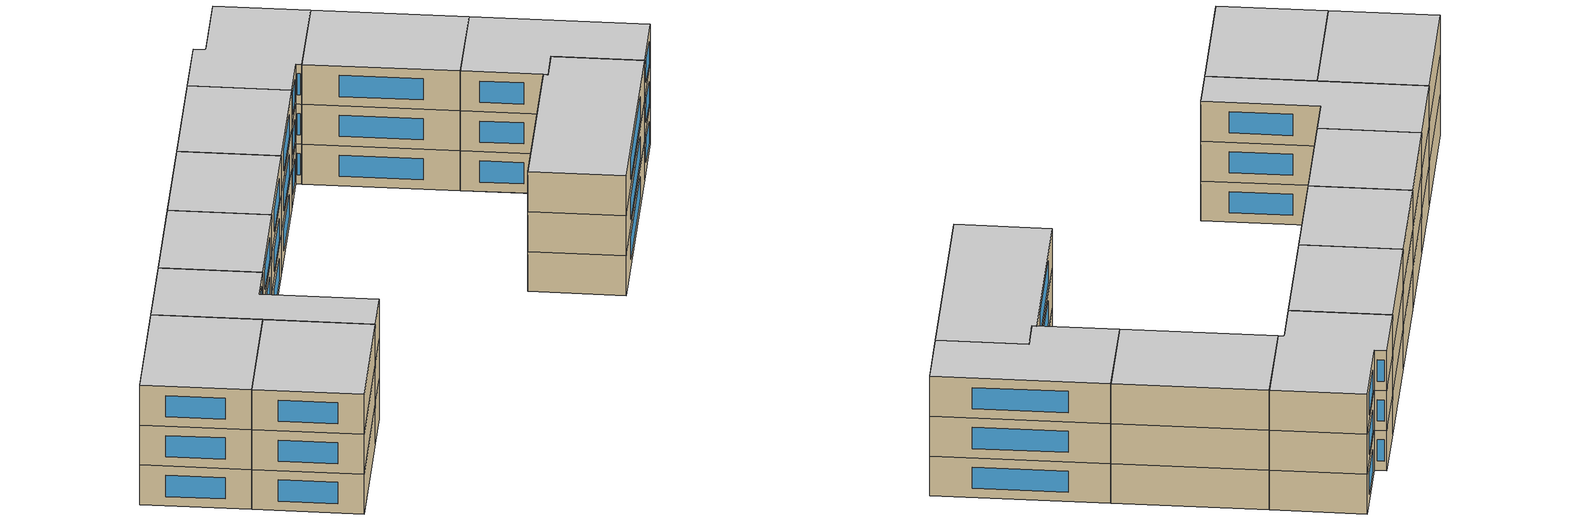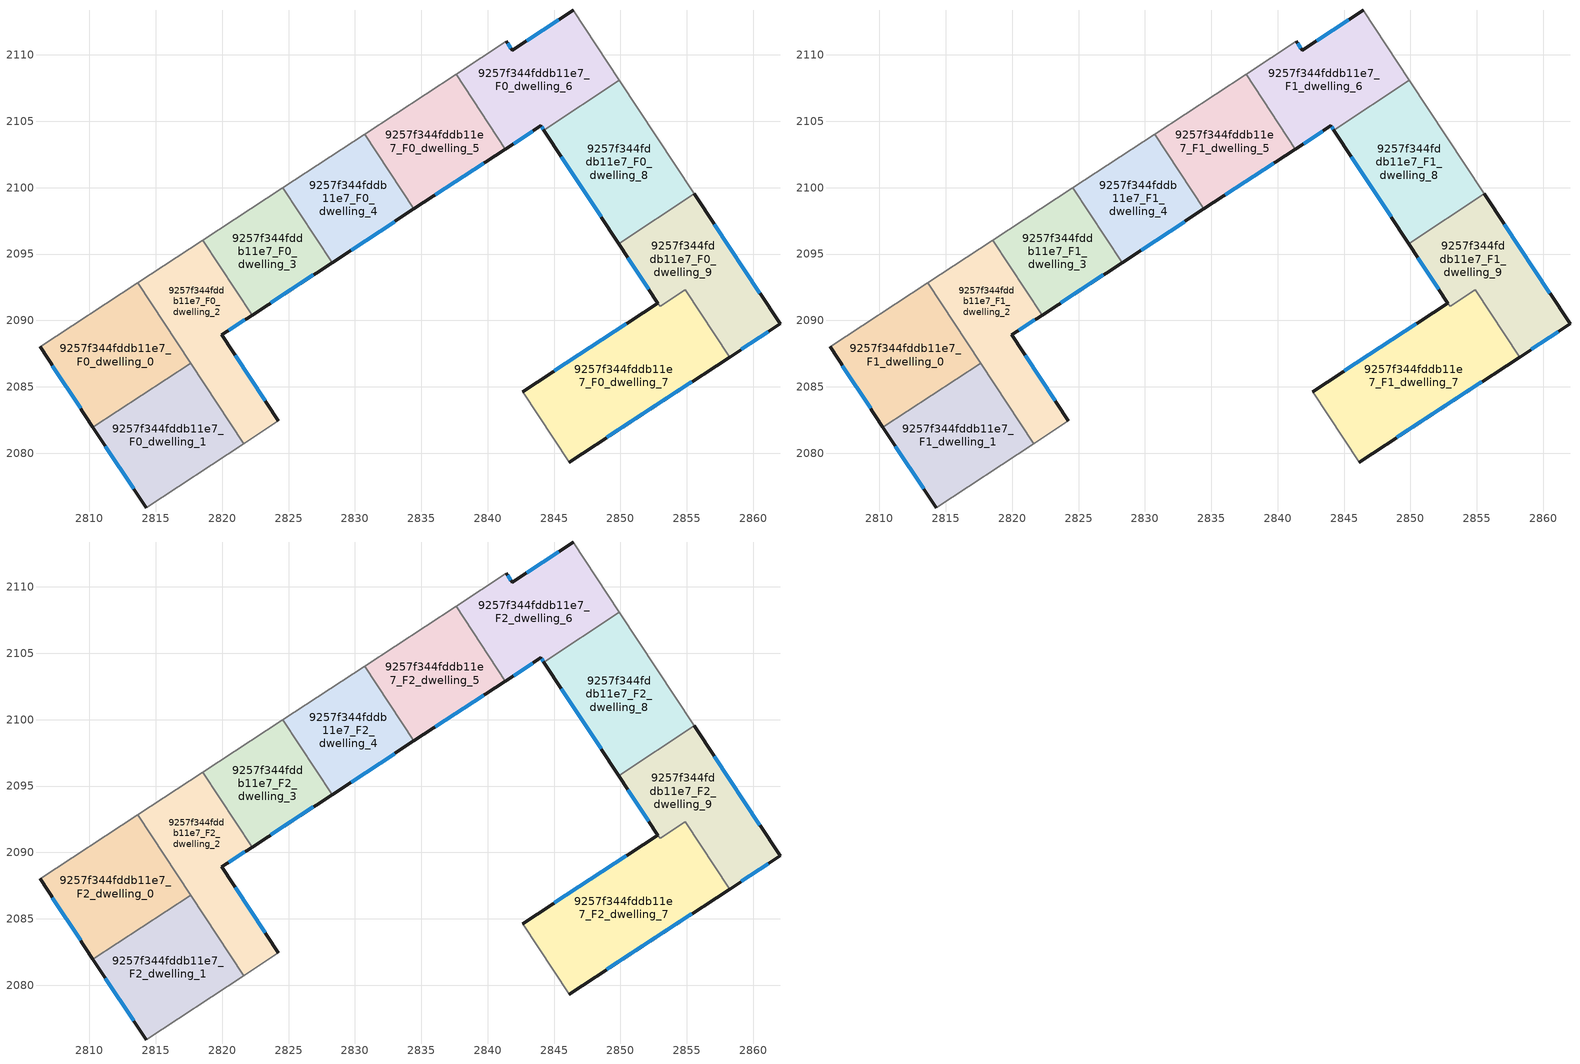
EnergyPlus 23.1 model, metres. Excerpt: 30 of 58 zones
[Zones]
9257f344fddb11e7_F0_dwelling_0
 floor ground (EU_floor_Construction): 2813.66,2092.83 2817.63,2086.78 2810.27,2081.95 2806.28,2088 z0
 wall outside (EU_wall_Construction): 2806.28,2088 2810.27,2081.95 z0:3
 wall adiabatic (EU_wall_Construction): 2813.66,2092.83 2806.28,2088 z0:3
 wall to 9257f344fddb11e7_F0_dwelling_1 (EU_wall_Construction): 2810.27,2081.95 2817.63,2086.78 z0:3
 wall to 9257f344fddb11e7_F0_dwelling_2 (EU_wall_Construction): 2817.63,2086.78 2813.66,2092.83 z0:3
 window (EU_Window_Construction): 2807.21,2086.58 2809.33,2083.37 z0.7:2.3
9257f344fddb11e7_F0_dwelling_1
 floor ground (EU_floor_Construction): 2817.63,2086.78 2821.61,2080.7 2814.27,2075.89 2810.27,2081.95 z0
 wall outside (EU_wall_Construction): 2810.27,2081.95 2814.27,2075.89 z0:3
 wall adiabatic (EU_wall_Construction): 2814.27,2075.89 2821.61,2080.7 z0:3
 wall to 9257f344fddb11e7_F0_dwelling_2 (EU_wall_Construction): 2821.61,2080.7 2817.63,2086.78 z0:3
 window (EU_Window_Construction): 2811.21,2080.53 2813.33,2077.31 z0.7:2.3
9257f344fddb11e7_F0_dwelling_2
 floor ground (EU_floor_Construction): 2818.55,2096.05 2822.25,2090.4 2819.97,2088.9 2824.24,2082.43 2821.61,2080.7 2813.66,2092.83 z0
 wall outside (EU_wall_Construction): 2824.24,2082.43 2819.97,2088.9 2822.25,2090.4 z0:3
 wall adiabatic (EU_wall_Construction): 2818.55,2096.05 2813.66,2092.83 / 2821.61,2080.7 2824.24,2082.43 z0:3
 wall to 9257f344fddb11e7_F0_dwelling_3 (EU_wall_Construction): 2822.25,2090.4 2818.55,2096.05 z0:3
 window (EU_Window_Construction): 2820.5,2089.26 2821.72,2090.05 / 2823.24,2083.95 2820.97,2087.38 z0.7:2.3
9257f344fddb11e7_F0_dwelling_3
 floor ground (EU_floor_Construction): 2824.58,2100 2828.28,2094.36 2822.25,2090.4 2818.55,2096.05 z0
 wall outside (EU_wall_Construction): 2822.25,2090.4 2828.28,2094.36 z0:3
 wall adiabatic (EU_wall_Construction): 2824.58,2100 2818.55,2096.05 z0:3
 wall to 9257f344fddb11e7_F0_dwelling_4 (EU_wall_Construction): 2828.28,2094.36 2824.58,2100 z0:3
 window (EU_Window_Construction): 2823.67,2091.33 2826.87,2093.43 z0.7:2.3
9257f344fddb11e7_F0_dwelling_4
 floor ground (EU_floor_Construction): 2830.74,2104.04 2834.44,2098.39 2828.28,2094.36 2824.58,2100 z0
 wall outside (EU_wall_Construction): 2828.28,2094.36 2834.44,2098.39 z0:3
 wall to 9257f344fddb11e7_F0_dwelling_5 (EU_wall_Construction): 2834.44,2098.39 2830.74,2104.04 z0:3
 wall adiabatic (EU_wall_Construction): 2830.74,2104.04 2824.58,2100 z0:3
 window (EU_Window_Construction): 2829.73,2095.3 2833,2097.44 z0.7:2.3
9257f344fddb11e7_F0_dwelling_5
 floor ground (EU_floor_Construction): 2837.62,2108.55 2841.32,2102.9 2834.44,2098.39 2830.74,2104.04 z0
 wall outside (EU_wall_Construction): 2834.44,2098.39 2841.32,2102.9 z0:3
 wall to 9257f344fddb11e7_F0_dwelling_6 (EU_wall_Construction): 2841.32,2102.9 2837.62,2108.55 z0:3
 wall adiabatic (EU_wall_Construction): 2837.62,2108.55 2830.74,2104.04 z0:3
 window (EU_Window_Construction): 2836.06,2099.45 2839.7,2101.84 z0.7:2.3
9257f344fddb11e7_F0_dwelling_6
 floor ground (EU_floor_Construction): 2846.45,2113.36 2849.93,2108.08 2844.23,2104.34 2844.02,2104.67 2841.32,2102.9 2837.62,2108.55 2841.4,2111.03 2841.85,2110.35 z0
 wall outside (EU_wall_Construction): 2846.45,2113.36 2841.85,2110.35 2841.4,2111.03 / 2841.32,2102.9 2844.02,2104.67 2844.23,2104.34 z0:3
 wall adiabatic (EU_wall_Construction): 2849.93,2108.08 2846.45,2113.36 / 2841.4,2111.03 2837.62,2108.55 z0:3
 wall to 9257f344fddb11e7_F0_dwelling_8 (EU_wall_Construction): 2844.23,2104.34 2849.93,2108.08 z0:3
 window (EU_Window_Construction): 2841.74,2110.51 2841.51,2110.87 / 2845.37,2112.65 2842.93,2111.06 / 2844.07,2104.59 2844.18,2104.42 / 2841.95,2103.32 2843.38,2104.25 z0.7:2.3
9257f344fddb11e7_F0_dwelling_7
 floor ground (EU_floor_Construction): 2854.9,2092.3 2858.22,2087.24 2846.13,2079.32 2842.63,2084.62 2852.83,2091.31 2853,2091.06 z0
 wall outside (EU_wall_Construction): 2852.83,2091.31 2842.63,2084.62 / 2846.13,2079.32 2858.22,2087.24 z0:3
 wall adiabatic (EU_wall_Construction): 2842.63,2084.62 2846.13,2079.32 z0:3
 wall to 9257f344fddb11e7_F0_dwelling_9 (EU_wall_Construction): 2858.22,2087.24 2854.9,2092.3 2853,2091.06 2852.83,2091.31 z0:3
 window (EU_Window_Construction): 2850.44,2089.74 2845.03,2086.19 / 2848.97,2081.18 2855.38,2085.38 z0.7:2.3
9257f344fddb11e7_F0_dwelling_8
 floor ground (EU_floor_Construction): 2849.93,2108.08 2855.57,2099.53 2849.88,2095.79 2844.23,2104.34 z0
 wall outside (EU_wall_Construction): 2844.23,2104.34 2849.88,2095.79 z0:3
 wall adiabatic (EU_wall_Construction): 2855.57,2099.53 2849.93,2108.08 z0:3
 wall to 9257f344fddb11e7_F0_dwelling_9 (EU_wall_Construction): 2849.88,2095.79 2855.57,2099.53 z0:3
 window (EU_Window_Construction): 2845.56,2102.33 2848.55,2097.8 z0.7:2.3
9257f344fddb11e7_F0_dwelling_9
 floor ground (EU_floor_Construction): 2855.57,2099.53 2862.03,2089.74 2858.22,2087.24 2854.9,2092.3 2853,2091.06 2849.88,2095.79 z0
 wall outside (EU_wall_Construction): 2858.22,2087.24 2862.03,2089.74 2855.57,2099.53 / 2849.88,2095.79 2852.83,2091.31 z0:3
 window (EU_Window_Construction): 2860.51,2092.03 2857.09,2097.23 / 2859.11,2087.83 2861.13,2089.15 / 2850.57,2094.74 2852.14,2092.36 z0.7:2.3
9257f344fddb11e7_F1_dwelling_0
 floor to 9257f344fddb11e7_F0_dwelling_0 (EU_floor_Construction): 2813.66,2092.83 2817.63,2086.78 2810.27,2081.95 2806.28,2088 z3
 wall outside (EU_wall_Construction): 2806.28,2088 2810.27,2081.95 z3:6
 wall adiabatic (EU_wall_Construction): 2813.66,2092.83 2806.28,2088 z3:6
 wall to 9257f344fddb11e7_F1_dwelling_1 (EU_wall_Construction): 2810.27,2081.95 2817.63,2086.78 z3:6
 wall to 9257f344fddb11e7_F1_dwelling_2 (EU_wall_Construction): 2817.63,2086.78 2813.66,2092.83 z3:6
 window (EU_Window_Construction): 2807.21,2086.58 2809.33,2083.37 z3.7:5.3
9257f344fddb11e7_F1_dwelling_1
 floor to 9257f344fddb11e7_F0_dwelling_1 (EU_floor_Construction): 2817.63,2086.78 2821.61,2080.7 2814.27,2075.89 2810.27,2081.95 z3
 wall outside (EU_wall_Construction): 2810.27,2081.95 2814.27,2075.89 z3:6
 wall adiabatic (EU_wall_Construction): 2814.27,2075.89 2821.61,2080.7 z3:6
 wall to 9257f344fddb11e7_F1_dwelling_2 (EU_wall_Construction): 2821.61,2080.7 2817.63,2086.78 z3:6
 window (EU_Window_Construction): 2811.21,2080.53 2813.33,2077.31 z3.7:5.3
9257f344fddb11e7_F1_dwelling_2
 floor to 9257f344fddb11e7_F0_dwelling_2 (EU_floor_Construction): 2818.55,2096.05 2822.25,2090.4 2819.97,2088.9 2824.24,2082.43 2821.61,2080.7 2813.66,2092.83 z3
 wall outside (EU_wall_Construction): 2824.24,2082.43 2819.97,2088.9 2822.25,2090.4 z3:6
 wall adiabatic (EU_wall_Construction): 2818.55,2096.05 2813.66,2092.83 / 2821.61,2080.7 2824.24,2082.43 z3:6
 wall to 9257f344fddb11e7_F1_dwelling_3 (EU_wall_Construction): 2822.25,2090.4 2818.55,2096.05 z3:6
 window (EU_Window_Construction): 2820.5,2089.26 2821.72,2090.05 / 2823.24,2083.95 2820.97,2087.38 z3.7:5.3
9257f344fddb11e7_F1_dwelling_3
 floor to 9257f344fddb11e7_F0_dwelling_3 (EU_floor_Construction): 2824.58,2100 2828.28,2094.36 2822.25,2090.4 2818.55,2096.05 z3
 wall outside (EU_wall_Construction): 2822.25,2090.4 2828.28,2094.36 z3:6
 wall adiabatic (EU_wall_Construction): 2824.58,2100 2818.55,2096.05 z3:6
 wall to 9257f344fddb11e7_F1_dwelling_4 (EU_wall_Construction): 2828.28,2094.36 2824.58,2100 z3:6
 window (EU_Window_Construction): 2823.67,2091.33 2826.87,2093.43 z3.7:5.3
9257f344fddb11e7_F1_dwelling_4
 floor to 9257f344fddb11e7_F0_dwelling_4 (EU_floor_Construction): 2830.74,2104.04 2834.44,2098.39 2828.28,2094.36 2824.58,2100 z3
 wall outside (EU_wall_Construction): 2828.28,2094.36 2834.44,2098.39 z3:6
 wall to 9257f344fddb11e7_F1_dwelling_5 (EU_wall_Construction): 2834.44,2098.39 2830.74,2104.04 z3:6
 wall adiabatic (EU_wall_Construction): 2830.74,2104.04 2824.58,2100 z3:6
 window (EU_Window_Construction): 2829.73,2095.3 2833,2097.44 z3.7:5.3
9257f344fddb11e7_F1_dwelling_5
 floor to 9257f344fddb11e7_F0_dwelling_5 (EU_floor_Construction): 2837.62,2108.55 2841.32,2102.9 2834.44,2098.39 2830.74,2104.04 z3
 wall outside (EU_wall_Construction): 2834.44,2098.39 2841.32,2102.9 z3:6
 wall to 9257f344fddb11e7_F1_dwelling_6 (EU_wall_Construction): 2841.32,2102.9 2837.62,2108.55 z3:6
 wall adiabatic (EU_wall_Construction): 2837.62,2108.55 2830.74,2104.04 z3:6
 window (EU_Window_Construction): 2836.06,2099.45 2839.7,2101.84 z3.7:5.3
9257f344fddb11e7_F1_dwelling_6
 floor to 9257f344fddb11e7_F0_dwelling_6 (EU_floor_Construction): 2846.45,2113.36 2849.93,2108.08 2844.23,2104.34 2844.02,2104.67 2841.32,2102.9 2837.62,2108.55 2841.4,2111.03 2841.85,2110.35 z3
 wall outside (EU_wall_Construction): 2846.45,2113.36 2841.85,2110.35 2841.4,2111.03 / 2841.32,2102.9 2844.02,2104.67 2844.23,2104.34 z3:6
 wall adiabatic (EU_wall_Construction): 2849.93,2108.08 2846.45,2113.36 / 2841.4,2111.03 2837.62,2108.55 z3:6
 wall to 9257f344fddb11e7_F1_dwelling_8 (EU_wall_Construction): 2844.23,2104.34 2849.93,2108.08 z3:6
 window (EU_Window_Construction): 2841.74,2110.51 2841.51,2110.87 / 2845.37,2112.65 2842.93,2111.06 / 2844.07,2104.59 2844.18,2104.42 / 2841.95,2103.32 2843.38,2104.25 z3.7:5.3
9257f344fddb11e7_F1_dwelling_7
 floor to 9257f344fddb11e7_F0_dwelling_7 (EU_floor_Construction): 2854.9,2092.3 2858.22,2087.24 2846.13,2079.32 2842.63,2084.62 2852.83,2091.31 2853,2091.06 z3
 wall outside (EU_wall_Construction): 2852.83,2091.31 2842.63,2084.62 / 2846.13,2079.32 2858.22,2087.24 z3:6
 wall adiabatic (EU_wall_Construction): 2842.63,2084.62 2846.13,2079.32 z3:6
 wall to 9257f344fddb11e7_F1_dwelling_9 (EU_wall_Construction): 2858.22,2087.24 2854.9,2092.3 2853,2091.06 2852.83,2091.31 z3:6
 window (EU_Window_Construction): 2850.44,2089.74 2845.03,2086.19 / 2848.97,2081.18 2855.38,2085.38 z3.7:5.3
9257f344fddb11e7_F1_dwelling_8
 floor to 9257f344fddb11e7_F0_dwelling_8 (EU_floor_Construction): 2849.93,2108.08 2855.57,2099.53 2849.88,2095.79 2844.23,2104.34 z3
 wall outside (EU_wall_Construction): 2844.23,2104.34 2849.88,2095.79 z3:6
 wall adiabatic (EU_wall_Construction): 2855.57,2099.53 2849.93,2108.08 z3:6
 wall to 9257f344fddb11e7_F1_dwelling_9 (EU_wall_Construction): 2849.88,2095.79 2855.57,2099.53 z3:6
 window (EU_Window_Construction): 2845.56,2102.33 2848.55,2097.8 z3.7:5.3
9257f344fddb11e7_F1_dwelling_9
 floor to 9257f344fddb11e7_F0_dwelling_9 (EU_floor_Construction): 2855.57,2099.53 2862.03,2089.74 2858.22,2087.24 2854.9,2092.3 2853,2091.06 2849.88,2095.79 z3
 wall outside (EU_wall_Construction): 2858.22,2087.24 2862.03,2089.74 2855.57,2099.53 / 2849.88,2095.79 2852.83,2091.31 z3:6
 window (EU_Window_Construction): 2860.51,2092.03 2857.09,2097.23 / 2859.11,2087.83 2861.13,2089.15 / 2850.57,2094.74 2852.14,2092.36 z3.7:5.3
9257f344fddb11e7_F2_dwelling_0
 floor to 9257f344fddb11e7_F1_dwelling_0 (EU_floor_Construction): 2813.66,2092.83 2817.63,2086.78 2810.27,2081.95 2806.28,2088 z6
 wall outside (EU_wall_Construction): 2806.28,2088 2810.27,2081.95 z6:9
 wall adiabatic (EU_wall_Construction): 2813.66,2092.83 2806.28,2088 z6:9
 wall to 9257f344fddb11e7_F2_dwelling_1 (EU_wall_Construction): 2810.27,2081.95 2817.63,2086.78 z6:9
 wall to 9257f344fddb11e7_F2_dwelling_2 (EU_wall_Construction): 2817.63,2086.78 2813.66,2092.83 z6:9
 window (EU_Window_Construction): 2807.21,2086.58 2809.33,2083.37 z6.7:8.3
 ceiling to 9257f344fddb11e7_F3_dwelling_0 (EU_floor_Construction): 2817.63,2086.78 2813.66,2092.83 2806.28,2088 2810.27,2081.95 z9
9257f344fddb11e7_F2_dwelling_1
 floor to 9257f344fddb11e7_F1_dwelling_1 (EU_floor_Construction): 2817.63,2086.78 2821.61,2080.7 2814.27,2075.89 2810.27,2081.95 z6
 wall outside (EU_wall_Construction): 2810.27,2081.95 2814.27,2075.89 z6:9
 wall adiabatic (EU_wall_Construction): 2814.27,2075.89 2821.61,2080.7 z6:9
 wall to 9257f344fddb11e7_F2_dwelling_2 (EU_wall_Construction): 2821.61,2080.7 2817.63,2086.78 z6:9
 window (EU_Window_Construction): 2811.21,2080.53 2813.33,2077.31 z6.7:8.3
 ceiling to 9257f344fddb11e7_F3_dwelling_1 (EU_floor_Construction): 2821.61,2080.7 2817.63,2086.78 2810.27,2081.95 2814.27,2075.89 z9
9257f344fddb11e7_F2_dwelling_2
 floor to 9257f344fddb11e7_F1_dwelling_2 (EU_floor_Construction): 2818.55,2096.05 2822.25,2090.4 2819.97,2088.9 2824.24,2082.43 2821.61,2080.7 2813.66,2092.83 z6
 wall outside (EU_wall_Construction): 2824.24,2082.43 2819.97,2088.9 2822.25,2090.4 z6:9
 wall adiabatic (EU_wall_Construction): 2818.55,2096.05 2813.66,2092.83 / 2821.61,2080.7 2824.24,2082.43 z6:9
 wall to 9257f344fddb11e7_F2_dwelling_3 (EU_wall_Construction): 2822.25,2090.4 2818.55,2096.05 z6:9
 window (EU_Window_Construction): 2820.5,2089.26 2821.72,2090.05 / 2823.24,2083.95 2820.97,2087.38 z6.7:8.3
 ceiling to 9257f344fddb11e7_F3_dwelling_2 (EU_floor_Construction): 2824.24,2082.43 2819.97,2088.9 2822.25,2090.4 2818.55,2096.05 2813.66,2092.83 2821.61,2080.7 z9
9257f344fddb11e7_F2_dwelling_3
 floor to 9257f344fddb11e7_F1_dwelling_3 (EU_floor_Construction): 2824.58,2100 2828.28,2094.36 2822.25,2090.4 2818.55,2096.05 z6
 wall outside (EU_wall_Construction): 2822.25,2090.4 2828.28,2094.36 z6:9
 wall adiabatic (EU_wall_Construction): 2824.58,2100 2818.55,2096.05 z6:9
 wall to 9257f344fddb11e7_F2_dwelling_4 (EU_wall_Construction): 2828.28,2094.36 2824.58,2100 z6:9
 window (EU_Window_Construction): 2823.67,2091.33 2826.87,2093.43 z6.7:8.3
 ceiling to 9257f344fddb11e7_F3_dwelling_3 (EU_floor_Construction): 2828.28,2094.36 2824.58,2100 2818.55,2096.05 2822.25,2090.4 z9
9257f344fddb11e7_F2_dwelling_4
 floor to 9257f344fddb11e7_F1_dwelling_4 (EU_floor_Construction): 2830.74,2104.04 2834.44,2098.39 2828.28,2094.36 2824.58,2100 z6
 wall outside (EU_wall_Construction): 2828.28,2094.36 2834.44,2098.39 z6:9
 wall to 9257f344fddb11e7_F2_dwelling_5 (EU_wall_Construction): 2834.44,2098.39 2830.74,2104.04 z6:9
 wall adiabatic (EU_wall_Construction): 2830.74,2104.04 2824.58,2100 z6:9
 window (EU_Window_Construction): 2829.73,2095.3 2833,2097.44 z6.7:8.3
 ceiling to 9257f344fddb11e7_F3_dwelling_4 (EU_floor_Construction): 2834.44,2098.39 2830.74,2104.04 2824.58,2100 2828.28,2094.36 z9
9257f344fddb11e7_F2_dwelling_5
 floor to 9257f344fddb11e7_F1_dwelling_5 (EU_floor_Construction): 2837.62,2108.55 2841.32,2102.9 2834.44,2098.39 2830.74,2104.04 z6
 wall outside (EU_wall_Construction): 2834.44,2098.39 2841.32,2102.9 z6:9
 wall to 9257f344fddb11e7_F2_dwelling_6 (EU_wall_Construction): 2841.32,2102.9 2837.62,2108.55 z6:9
 wall adiabatic (EU_wall_Construction): 2837.62,2108.55 2830.74,2104.04 z6:9
 window (EU_Window_Construction): 2836.06,2099.45 2839.7,2101.84 z6.7:8.3
 ceiling to 9257f344fddb11e7_F3_dwelling_5 (EU_floor_Construction): 2841.32,2102.9 2837.62,2108.55 2830.74,2104.04 2834.44,2098.39 z9
9257f344fddb11e7_F2_dwelling_6
 floor to 9257f344fddb11e7_F1_dwelling_6 (EU_floor_Construction): 2846.45,2113.36 2849.93,2108.08 2844.23,2104.34 2844.02,2104.67 2841.32,2102.9 2837.62,2108.55 2841.4,2111.03 2841.85,2110.35 z6
 wall outside (EU_wall_Construction): 2846.45,2113.36 2841.85,2110.35 2841.4,2111.03 / 2841.32,2102.9 2844.02,2104.67 2844.23,2104.34 z6:9
 wall adiabatic (EU_wall_Construction): 2849.93,2108.08 2846.45,2113.36 / 2841.4,2111.03 2837.62,2108.55 z6:9
 wall to 9257f344fddb11e7_F2_dwelling_8 (EU_wall_Construction): 2844.23,2104.34 2849.93,2108.08 z6:9
 window (EU_Window_Construction): 2841.74,2110.51 2841.51,2110.87 / 2845.37,2112.65 2842.93,2111.06 / 2844.07,2104.59 2844.18,2104.42 / 2841.95,2103.32 2843.38,2104.25 z6.7:8.3
 ceiling to 9257f344fddb11e7_F3_dwelling_6 (EU_floor_Construction): 2849.93,2108.08 2846.45,2113.36 2841.85,2110.35 2841.4,2111.03 2837.62,2108.55 2841.32,2102.9 2844.02,2104.67 2844.23,2104.34 z9
9257f344fddb11e7_F2_dwelling_7
 floor to 9257f344fddb11e7_F1_dwelling_7 (EU_floor_Construction): 2854.9,2092.3 2858.22,2087.24 2846.13,2079.32 2842.63,2084.62 2852.83,2091.31 2853,2091.06 z6
 wall outside (EU_wall_Construction): 2852.83,2091.31 2842.63,2084.62 / 2846.13,2079.32 2858.22,2087.24 z6:9
 wall adiabatic (EU_wall_Construction): 2842.63,2084.62 2846.13,2079.32 z6:9
 wall to 9257f344fddb11e7_F2_dwelling_9 (EU_wall_Construction): 2858.22,2087.24 2854.9,2092.3 2853,2091.06 2852.83,2091.31 z6:9
 window (EU_Window_Construction): 2850.44,2089.74 2845.03,2086.19 / 2848.97,2081.18 2855.38,2085.38 z6.7:8.3
 ceiling to 9257f344fddb11e7_F3_dwelling_7 (EU_floor_Construction): 2858.22,2087.24 2854.9,2092.3 2853,2091.06 2852.83,2091.31 2842.63,2084.62 2846.13,2079.32 z9
9257f344fddb11e7_F2_dwelling_8
 floor to 9257f344fddb11e7_F1_dwelling_8 (EU_floor_Construction): 2849.93,2108.08 2855.57,2099.53 2849.88,2095.79 2844.23,2104.34 z6
 wall outside (EU_wall_Construction): 2844.23,2104.34 2849.88,2095.79 z6:9
 wall adiabatic (EU_wall_Construction): 2855.57,2099.53 2849.93,2108.08 z6:9
 wall to 9257f344fddb11e7_F2_dwelling_9 (EU_wall_Construction): 2849.88,2095.79 2855.57,2099.53 z6:9
 window (EU_Window_Construction): 2845.56,2102.33 2848.55,2097.8 z6.7:8.3
 ceiling to 9257f344fddb11e7_F3_dwelling_8 (EU_floor_Construction): 2855.57,2099.53 2849.93,2108.08 2844.23,2104.34 2849.88,2095.79 z9
9257f344fddb11e7_F2_dwelling_9
 floor to 9257f344fddb11e7_F1_dwelling_9 (EU_floor_Construction): 2855.57,2099.53 2862.03,2089.74 2858.22,2087.24 2854.9,2092.3 2853,2091.06 2849.88,2095.79 z6
 wall outside (EU_wall_Construction): 2858.22,2087.24 2862.03,2089.74 2855.57,2099.53 / 2849.88,2095.79 2852.83,2091.31 z6:9
 window (EU_Window_Construction): 2860.51,2092.03 2857.09,2097.23 / 2859.11,2087.83 2861.13,2089.15 / 2850.57,2094.74 2852.14,2092.36 z6.7:8.3
 ceiling to 9257f344fddb11e7_F3_dwelling_9 (EU_floor_Construction): 2862.03,2089.74 2855.57,2099.53 2849.88,2095.79 2853,2091.06 2854.9,2092.3 2858.22,2087.24 z9
[Building]
EU S2 Campaign: North Axis=0; Terrain=City; Solar Distribution=FullExterior
[Site:Location]
Budapest.Ferenc.Liszt.Intl.AP: Latitude=47.437; Longitude=19.256; Time Zone=1; Elevation=185
[SizingPeriod:WeatherFileDays]
AnnualSizingPeriod: Begin Month=1; Begin Day of Month=1; End Month=12; End Day of Month=31; Day of Week for Start Day=Monday; Use Weather File Daylight Saving Period=No; Use Weather File Rain and Snow Indicators=No
[MATERIAL]
EU_InternalMass_Material: Roughness=MediumRough; Thickness=0.1; Conductivity=1; Density=1800; Specific Heat=900; Thermal Absorptance=0.9; Solar Absorptance=0.7; Visible Absorptance=0.7
[MATERIAL:NOMASS] Roughness=MediumRough; Thermal Absorptance=0.9; Solar Absorptance=0.7; Visible Absorptance=0.7
Name | Thermal Resistance
EU_wall_NoMass | 0.832559
EU_floor_NoMass | 0.872794
[WINDOWMATERIAL:SIMPLEGLAZINGSYSTEM]
EU_Window_SimpleGlazing: UFactor=2.79869; Solar Heat Gain Coefficient=0.75; Visible Transmittance=0.75
[CONSTRUCTION]
EU_wall_Construction: EU_wall_NoMass
EU_floor_Construction: EU_floor_NoMass
EU_Window_Construction: EU_Window_SimpleGlazing
EU_InternalMass_Construction: EU_InternalMass_Material
[ZONE] Type=1; Multiplier=1; Ceiling Height=autocalculate; Floor Area=autocalculate; Part of Total Floor Area=Yes
Name | Volume
9257f344fddb11e7_F0_dwelling_0; 9257f344fddb11e7_F1_dwelling_0; 9257f344fddb11e7_F2_dwelling_0 | 191.499
9257f344fddb11e7_F0_dwelling_1; 9257f344fddb11e7_F1_dwelling_1; 9257f344fddb11e7_F2_dwelling_1 | 191.522
9257f344fddb11e7_F0_dwelling_2; 9257f344fddb11e7_F1_dwelling_2; 9257f344fddb11e7_F2_dwelling_2 | 191.526
9257f344fddb11e7_F0_dwelling_3; 9257f344fddb11e7_F1_dwelling_3; 9257f344fddb11e7_F2_dwelling_3 | 145.965
9257f344fddb11e7_F0_dwelling_4; 9257f344fddb11e7_F1_dwelling_4; 9257f344fddb11e7_F2_dwelling_4 | 149.133
9257f344fddb11e7_F0_dwelling_5; 9257f344fddb11e7_F1_dwelling_5; 9257f344fddb11e7_F2_dwelling_5 | 166.513
9257f344fddb11e7_F0_dwelling_6; 9257f344fddb11e7_F1_dwelling_6; 9257f344fddb11e7_F2_dwelling_6 | 197.726
9257f344fddb11e7_F0_dwelling_7; 9257f344fddb11e7_F1_dwelling_7; 9257f344fddb11e7_F2_dwelling_7 | 273.644
9257f344fddb11e7_F0_dwelling_8; 9257f344fddb11e7_F1_dwelling_8; 9257f344fddb11e7_F2_dwelling_8 | 209.327
9257f344fddb11e7_F0_dwelling_9; 9257f344fddb11e7_F1_dwelling_9; 9257f344fddb11e7_F2_dwelling_9 | 198.307
[INTERNALMASS] Construction=EU_InternalMass_Construction
Name | Zone or ZoneList | Surface Area
9257f344fddb11e7_F0_dwelling_0_EU_InternalMass | 9257f344fddb11e7_F0_dwelling_0 | 63.8337
9257f344fddb11e7_F0_dwelling_1_EU_InternalMass | 9257f344fddb11e7_F0_dwelling_1 | 63.8421
9257f344fddb11e7_F0_dwelling_2_EU_InternalMass | 9257f344fddb11e7_F0_dwelling_2 | 63.8422
9257f344fddb11e7_F0_dwelling_3_EU_InternalMass | 9257f344fddb11e7_F0_dwelling_3 | 48.652
9257f344fddb11e7_F0_dwelling_4_EU_InternalMass | 9257f344fddb11e7_F0_dwelling_4 | 49.7129
9257f344fddb11e7_F0_dwelling_5_EU_InternalMass | 9257f344fddb11e7_F0_dwelling_5 | 55.5009
9257f344fddb11e7_F0_dwelling_6_EU_InternalMass | 9257f344fddb11e7_F0_dwelling_6 | 65.9118
9257f344fddb11e7_F0_dwelling_7_EU_InternalMass | 9257f344fddb11e7_F0_dwelling_7 | 91.2117
9257f344fddb11e7_F0_dwelling_8_EU_InternalMass | 9257f344fddb11e7_F0_dwelling_8 | 69.7768
9257f344fddb11e7_F0_dwelling_9_EU_InternalMass | 9257f344fddb11e7_F0_dwelling_9 | 66.1021
9257f344fddb11e7_F1_dwelling_0_EU_InternalMass | 9257f344fddb11e7_F1_dwelling_0 | 63.8337
9257f344fddb11e7_F1_dwelling_1_EU_InternalMass | 9257f344fddb11e7_F1_dwelling_1 | 63.8421
9257f344fddb11e7_F1_dwelling_2_EU_InternalMass | 9257f344fddb11e7_F1_dwelling_2 | 63.8422
9257f344fddb11e7_F1_dwelling_3_EU_InternalMass | 9257f344fddb11e7_F1_dwelling_3 | 48.652
9257f344fddb11e7_F1_dwelling_4_EU_InternalMass | 9257f344fddb11e7_F1_dwelling_4 | 49.7129
9257f344fddb11e7_F1_dwelling_5_EU_InternalMass | 9257f344fddb11e7_F1_dwelling_5 | 55.5009
9257f344fddb11e7_F1_dwelling_6_EU_InternalMass | 9257f344fddb11e7_F1_dwelling_6 | 65.9118
9257f344fddb11e7_F1_dwelling_7_EU_InternalMass | 9257f344fddb11e7_F1_dwelling_7 | 91.2117
9257f344fddb11e7_F1_dwelling_8_EU_InternalMass | 9257f344fddb11e7_F1_dwelling_8 | 69.7768
9257f344fddb11e7_F1_dwelling_9_EU_InternalMass | 9257f344fddb11e7_F1_dwelling_9 | 66.1021
9257f344fddb11e7_F2_dwelling_0_EU_InternalMass | 9257f344fddb11e7_F2_dwelling_0 | 63.8337
9257f344fddb11e7_F2_dwelling_1_EU_InternalMass | 9257f344fddb11e7_F2_dwelling_1 | 63.8421
9257f344fddb11e7_F2_dwelling_2_EU_InternalMass | 9257f344fddb11e7_F2_dwelling_2 | 63.8422
9257f344fddb11e7_F2_dwelling_3_EU_InternalMass | 9257f344fddb11e7_F2_dwelling_3 | 48.652
9257f344fddb11e7_F2_dwelling_4_EU_InternalMass | 9257f344fddb11e7_F2_dwelling_4 | 49.7129
9257f344fddb11e7_F2_dwelling_5_EU_InternalMass | 9257f344fddb11e7_F2_dwelling_5 | 55.5009
9257f344fddb11e7_F2_dwelling_6_EU_InternalMass | 9257f344fddb11e7_F2_dwelling_6 | 65.9118
9257f344fddb11e7_F2_dwelling_7_EU_InternalMass | 9257f344fddb11e7_F2_dwelling_7 | 91.2117
9257f344fddb11e7_F2_dwelling_8_EU_InternalMass | 9257f344fddb11e7_F2_dwelling_8 | 69.7768
9257f344fddb11e7_F2_dwelling_9_EU_InternalMass | 9257f344fddb11e7_F2_dwelling_9 | 66.1021
[OTHEREQUIPMENT] Fuel Type=Electricity; Design Level Calculation Method=Watts/Area; Power per Zone Floor Area=1; Fraction Latent=0; Fraction Radiant=0; Fraction Lost=0; Carbon Dioxide Generation Rate=0; EndUse Subcategory=EU_Step8_InternalGains
Name | Zone or ZoneList or Space or SpaceList | Schedule
EU_Step8_InternalGain_9257f344fddb11e7_F0_dwelling_0_f000 | 9257f344fddb11e7_F0_dwelling_0 | EU_Step8_GainSchedule_9257f344fddb11e7_F0_dwelling_0_f000
EU_Step8_InternalGain_9257f344fddb11e7_F0_dwelling_1_f000 | 9257f344fddb11e7_F0_dwelling_1 | EU_Step8_GainSchedule_9257f344fddb11e7_F0_dwelling_1_f000
EU_Step8_InternalGain_9257f344fddb11e7_F0_dwelling_2_f000 | 9257f344fddb11e7_F0_dwelling_2 | EU_Step8_GainSchedule_9257f344fddb11e7_F0_dwelling_2_f000
EU_Step8_InternalGain_9257f344fddb11e7_F0_dwelling_3_f000 | 9257f344fddb11e7_F0_dwelling_3 | EU_Step8_GainSchedule_9257f344fddb11e7_F0_dwelling_3_f000
EU_Step8_InternalGain_9257f344fddb11e7_F0_dwelling_4_f000 | 9257f344fddb11e7_F0_dwelling_4 | EU_Step8_GainSchedule_9257f344fddb11e7_F0_dwelling_4_f000
EU_Step8_InternalGain_9257f344fddb11e7_F0_dwelling_5_f000 | 9257f344fddb11e7_F0_dwelling_5 | EU_Step8_GainSchedule_9257f344fddb11e7_F0_dwelling_5_f000
EU_Step8_InternalGain_9257f344fddb11e7_F0_dwelling_6_f000 | 9257f344fddb11e7_F0_dwelling_6 | EU_Step8_GainSchedule_9257f344fddb11e7_F0_dwelling_6_f000
EU_Step8_InternalGain_9257f344fddb11e7_F0_dwelling_7_f000 | 9257f344fddb11e7_F0_dwelling_7 | EU_Step8_GainSchedule_9257f344fddb11e7_F0_dwelling_7_f000
EU_Step8_InternalGain_9257f344fddb11e7_F0_dwelling_8_f000 | 9257f344fddb11e7_F0_dwelling_8 | EU_Step8_GainSchedule_9257f344fddb11e7_F0_dwelling_8_f000
EU_Step8_InternalGain_9257f344fddb11e7_F0_dwelling_9_f000 | 9257f344fddb11e7_F0_dwelling_9 | EU_Step8_GainSchedule_9257f344fddb11e7_F0_dwelling_9_f000
EU_Step8_InternalGain_9257f344fddb11e7_F1_dwelling_0_f000 | 9257f344fddb11e7_F1_dwelling_0 | EU_Step8_GainSchedule_9257f344fddb11e7_F1_dwelling_0_f000
EU_Step8_InternalGain_9257f344fddb11e7_F1_dwelling_1_f000 | 9257f344fddb11e7_F1_dwelling_1 | EU_Step8_GainSchedule_9257f344fddb11e7_F1_dwelling_1_f000
EU_Step8_InternalGain_9257f344fddb11e7_F1_dwelling_2_f000 | 9257f344fddb11e7_F1_dwelling_2 | EU_Step8_GainSchedule_9257f344fddb11e7_F1_dwelling_2_f000
EU_Step8_InternalGain_9257f344fddb11e7_F1_dwelling_3_f000 | 9257f344fddb11e7_F1_dwelling_3 | EU_Step8_GainSchedule_9257f344fddb11e7_F1_dwelling_3_f000
EU_Step8_InternalGain_9257f344fddb11e7_F1_dwelling_4_f000 | 9257f344fddb11e7_F1_dwelling_4 | EU_Step8_GainSchedule_9257f344fddb11e7_F1_dwelling_4_f000
EU_Step8_InternalGain_9257f344fddb11e7_F1_dwelling_5_f000 | 9257f344fddb11e7_F1_dwelling_5 | EU_Step8_GainSchedule_9257f344fddb11e7_F1_dwelling_5_f000
EU_Step8_InternalGain_9257f344fddb11e7_F1_dwelling_6_f000 | 9257f344fddb11e7_F1_dwelling_6 | EU_Step8_GainSchedule_9257f344fddb11e7_F1_dwelling_6_f000
EU_Step8_InternalGain_9257f344fddb11e7_F1_dwelling_7_f000 | 9257f344fddb11e7_F1_dwelling_7 | EU_Step8_GainSchedule_9257f344fddb11e7_F1_dwelling_7_f000
EU_Step8_InternalGain_9257f344fddb11e7_F1_dwelling_8_f000 | 9257f344fddb11e7_F1_dwelling_8 | EU_Step8_GainSchedule_9257f344fddb11e7_F1_dwelling_8_f000
EU_Step8_InternalGain_9257f344fddb11e7_F1_dwelling_9_f000 | 9257f344fddb11e7_F1_dwelling_9 | EU_Step8_GainSchedule_9257f344fddb11e7_F1_dwelling_9_f000
EU_Step8_InternalGain_9257f344fddb11e7_F2_dwelling_0_f000 | 9257f344fddb11e7_F2_dwelling_0 | EU_Step8_GainSchedule_9257f344fddb11e7_F2_dwelling_0_f000
EU_Step8_InternalGain_9257f344fddb11e7_F2_dwelling_1_f000 | 9257f344fddb11e7_F2_dwelling_1 | EU_Step8_GainSchedule_9257f344fddb11e7_F2_dwelling_1_f000
EU_Step8_InternalGain_9257f344fddb11e7_F2_dwelling_2_f000 | 9257f344fddb11e7_F2_dwelling_2 | EU_Step8_GainSchedule_9257f344fddb11e7_F2_dwelling_2_f000
EU_Step8_InternalGain_9257f344fddb11e7_F2_dwelling_3_f000 | 9257f344fddb11e7_F2_dwelling_3 | EU_Step8_GainSchedule_9257f344fddb11e7_F2_dwelling_3_f000
EU_Step8_InternalGain_9257f344fddb11e7_F2_dwelling_4_f000 | 9257f344fddb11e7_F2_dwelling_4 | EU_Step8_GainSchedule_9257f344fddb11e7_F2_dwelling_4_f000
EU_Step8_InternalGain_9257f344fddb11e7_F2_dwelling_5_f000 | 9257f344fddb11e7_F2_dwelling_5 | EU_Step8_GainSchedule_9257f344fddb11e7_F2_dwelling_5_f000
EU_Step8_InternalGain_9257f344fddb11e7_F2_dwelling_6_f000 | 9257f344fddb11e7_F2_dwelling_6 | EU_Step8_GainSchedule_9257f344fddb11e7_F2_dwelling_6_f000
EU_Step8_InternalGain_9257f344fddb11e7_F2_dwelling_7_f000 | 9257f344fddb11e7_F2_dwelling_7 | EU_Step8_GainSchedule_9257f344fddb11e7_F2_dwelling_7_f000
EU_Step8_InternalGain_9257f344fddb11e7_F2_dwelling_8_f000 | 9257f344fddb11e7_F2_dwelling_8 | EU_Step8_GainSchedule_9257f344fddb11e7_F2_dwelling_8_f000
EU_Step8_InternalGain_9257f344fddb11e7_F2_dwelling_9_f000 | 9257f344fddb11e7_F2_dwelling_9 | EU_Step8_GainSchedule_9257f344fddb11e7_F2_dwelling_9_f000
[ZONEVENTILATION:DESIGNFLOWRATE] Schedule=EU_AlwaysOn; Design Flow Rate Calculation Method=AirChanges/Hour; Air Changes per Hour=0.475469; Ventilation Type=Natural; Fan Pressure Rise=0; Fan Total Efficiency=1; Constant Term Coefficient=1; Temperature Term Coefficient=0; Velocity Term Coefficient=0; Velocity Squared Term Coefficient=0; Minimum Indoor Temperature=-100; Maximum Indoor Temperature=100; Delta Temperature=-100; Minimum Outdoor Temperature=-100; Maximum Outdoor Temperature=100; Maximum Wind Speed=40
Name | Zone or ZoneList or Space or SpaceList
EU_ConstantAir_9257f344fddb11e7_F0_dwelling_0 | 9257f344fddb11e7_F0_dwelling_0
EU_ConstantAir_9257f344fddb11e7_F0_dwelling_1 | 9257f344fddb11e7_F0_dwelling_1
EU_ConstantAir_9257f344fddb11e7_F0_dwelling_2 | 9257f344fddb11e7_F0_dwelling_2
EU_ConstantAir_9257f344fddb11e7_F0_dwelling_3 | 9257f344fddb11e7_F0_dwelling_3
EU_ConstantAir_9257f344fddb11e7_F0_dwelling_4 | 9257f344fddb11e7_F0_dwelling_4
EU_ConstantAir_9257f344fddb11e7_F0_dwelling_5 | 9257f344fddb11e7_F0_dwelling_5
EU_ConstantAir_9257f344fddb11e7_F0_dwelling_6 | 9257f344fddb11e7_F0_dwelling_6
EU_ConstantAir_9257f344fddb11e7_F0_dwelling_7 | 9257f344fddb11e7_F0_dwelling_7
EU_ConstantAir_9257f344fddb11e7_F0_dwelling_8 | 9257f344fddb11e7_F0_dwelling_8
EU_ConstantAir_9257f344fddb11e7_F0_dwelling_9 | 9257f344fddb11e7_F0_dwelling_9
EU_ConstantAir_9257f344fddb11e7_F1_dwelling_0 | 9257f344fddb11e7_F1_dwelling_0
EU_ConstantAir_9257f344fddb11e7_F1_dwelling_1 | 9257f344fddb11e7_F1_dwelling_1
EU_ConstantAir_9257f344fddb11e7_F1_dwelling_2 | 9257f344fddb11e7_F1_dwelling_2
EU_ConstantAir_9257f344fddb11e7_F1_dwelling_3 | 9257f344fddb11e7_F1_dwelling_3
EU_ConstantAir_9257f344fddb11e7_F1_dwelling_4 | 9257f344fddb11e7_F1_dwelling_4
EU_ConstantAir_9257f344fddb11e7_F1_dwelling_5 | 9257f344fddb11e7_F1_dwelling_5
EU_ConstantAir_9257f344fddb11e7_F1_dwelling_6 | 9257f344fddb11e7_F1_dwelling_6
EU_ConstantAir_9257f344fddb11e7_F1_dwelling_7 | 9257f344fddb11e7_F1_dwelling_7
EU_ConstantAir_9257f344fddb11e7_F1_dwelling_8 | 9257f344fddb11e7_F1_dwelling_8
EU_ConstantAir_9257f344fddb11e7_F1_dwelling_9 | 9257f344fddb11e7_F1_dwelling_9
EU_ConstantAir_9257f344fddb11e7_F2_dwelling_0 | 9257f344fddb11e7_F2_dwelling_0
EU_ConstantAir_9257f344fddb11e7_F2_dwelling_1 | 9257f344fddb11e7_F2_dwelling_1
EU_ConstantAir_9257f344fddb11e7_F2_dwelling_2 | 9257f344fddb11e7_F2_dwelling_2
EU_ConstantAir_9257f344fddb11e7_F2_dwelling_3 | 9257f344fddb11e7_F2_dwelling_3
EU_ConstantAir_9257f344fddb11e7_F2_dwelling_4 | 9257f344fddb11e7_F2_dwelling_4
EU_ConstantAir_9257f344fddb11e7_F2_dwelling_5 | 9257f344fddb11e7_F2_dwelling_5
EU_ConstantAir_9257f344fddb11e7_F2_dwelling_6 | 9257f344fddb11e7_F2_dwelling_6
EU_ConstantAir_9257f344fddb11e7_F2_dwelling_7 | 9257f344fddb11e7_F2_dwelling_7
EU_ConstantAir_9257f344fddb11e7_F2_dwelling_8 | 9257f344fddb11e7_F2_dwelling_8
EU_ConstantAir_9257f344fddb11e7_F2_dwelling_9 | 9257f344fddb11e7_F2_dwelling_9
[HVACTEMPLATE:THERMOSTAT] Constant Heating Setpoint=20; Constant Cooling Setpoint=50
EU_HeatOnly_9257f344fddb11e7_F0_dwelling_0; EU_HeatOnly_9257f344fddb11e7_F0_dwelling_1; EU_HeatOnly_9257f344fddb11e7_F0_dwelling_2; EU_HeatOnly_9257f344fddb11e7_F0_dwelling_3; EU_HeatOnly_9257f344fddb11e7_F0_dwelling_4; EU_HeatOnly_9257f344fddb11e7_F0_dwelling_5; EU_HeatOnly_9257f344fddb11e7_F0_dwelling_6; EU_HeatOnly_9257f344fddb11e7_F0_dwelling_7; EU_HeatOnly_9257f344fddb11e7_F0_dwelling_8; EU_HeatOnly_9257f344fddb11e7_F0_dwelling_9; EU_HeatOnly_9257f344fddb11e7_F1_dwelling_0; EU_HeatOnly_9257f344fddb11e7_F1_dwelling_1; EU_HeatOnly_9257f344fddb11e7_F1_dwelling_2; EU_HeatOnly_9257f344fddb11e7_F1_dwelling_3; EU_HeatOnly_9257f344fddb11e7_F1_dwelling_4; EU_HeatOnly_9257f344fddb11e7_F1_dwelling_5; EU_HeatOnly_9257f344fddb11e7_F1_dwelling_6; EU_HeatOnly_9257f344fddb11e7_F1_dwelling_7; EU_HeatOnly_9257f344fddb11e7_F1_dwelling_8; EU_HeatOnly_9257f344fddb11e7_F1_dwelling_9; EU_HeatOnly_9257f344fddb11e7_F2_dwelling_0; EU_HeatOnly_9257f344fddb11e7_F2_dwelling_1; EU_HeatOnly_9257f344fddb11e7_F2_dwelling_2; EU_HeatOnly_9257f344fddb11e7_F2_dwelling_3; EU_HeatOnly_9257f344fddb11e7_F2_dwelling_4; EU_HeatOnly_9257f344fddb11e7_F2_dwelling_5; EU_HeatOnly_9257f344fddb11e7_F2_dwelling_6; EU_HeatOnly_9257f344fddb11e7_F2_dwelling_7; EU_HeatOnly_9257f344fddb11e7_F2_dwelling_8; EU_HeatOnly_9257f344fddb11e7_F2_dwelling_9; EU_HeatOnly_9257f344fddb11e7_F3_dwelling_0; EU_HeatOnly_9257f344fddb11e7_F3_dwelling_1; EU_HeatOnly_9257f344fddb11e7_F3_dwelling_2; EU_HeatOnly_9257f344fddb11e7_F3_dwelling_3; EU_HeatOnly_9257f344fddb11e7_F3_dwelling_4; EU_HeatOnly_9257f344fddb11e7_F3_dwelling_5; EU_HeatOnly_9257f344fddb11e7_F3_dwelling_6; EU_HeatOnly_9257f344fddb11e7_F3_dwelling_7; EU_HeatOnly_9257f344fddb11e7_F3_dwelling_8; EU_HeatOnly_9257f344fddb11e7_F3_dwelling_9; EU_HeatOnly_9257f344fddb11e7_F4_dwelling_0; EU_HeatOnly_9257f344fddb11e7_F4_dwelling_1; EU_HeatOnly_9257f344fddb11e7_F4_dwelling_2; EU_HeatOnly_9257f344fddb11e7_F4_dwelling_3; EU_HeatOnly_9257f344fddb11e7_F4_dwelling_4; EU_HeatOnly_9257f344fddb11e7_F4_dwelling_5; EU_HeatOnly_9257f344fddb11e7_F4_dwelling_6; EU_HeatOnly_9257f344fddb11e7_F4_dwelling_7; EU_HeatOnly_9257f344fddb11e7_F4_dwelling_8; EU_HeatOnly_9257f344fddb11e7_F5_dwelling_0; EU_HeatOnly_9257f344fddb11e7_F5_dwelling_1; EU_HeatOnly_9257f344fddb11e7_F5_dwelling_2; EU_HeatOnly_9257f344fddb11e7_F5_dwelling_3; EU_HeatOnly_9257f344fddb11e7_F5_dwelling_4; EU_HeatOnly_9257f344fddb11e7_F5_dwelling_5; EU_HeatOnly_9257f344fddb11e7_F5_dwelling_6; EU_HeatOnly_9257f344fddb11e7_F5_dwelling_7; EU_HeatOnly_9257f344fddb11e7_F5_dwelling_8
[HVACTEMPLATE:ZONE:IDEALLOADSAIRSYSTEM] System Availability Schedule=EU_AlwaysOn; Maximum Heating Supply Air Temperature=50; Minimum Cooling Supply Air Temperature=13; Maximum Heating Supply Air Humidity Ratio=0.0156; Minimum Cooling Supply Air Humidity Ratio=0.0077; Heating Limit=NoLimit; Cooling Limit=NoLimit; Heating Availability Schedule=EU_AlwaysOn; Cooling Availability Schedule=EU_CoolingOff; Dehumidification Control Type=ConstantSensibleHeatRatio; Cooling Sensible Heat Ratio=0.7; Dehumidification Setpoint=60; Humidification Control Type=None; Humidification Setpoint=30; Outdoor Air Method=None; Outdoor Air Flow Rate per Person=0.00944; Outdoor Air Flow Rate per Zone Floor Area=0; Outdoor Air Flow Rate per Zone=0; Demand Controlled Ventilation Type=None; Outdoor Air Economizer Type=NoEconomizer; Heat Recovery Type=None; Sensible Heat Recovery Effectiveness=0.7; Latent Heat Recovery Effectiveness=0.65
Name | Template Thermostat
9257f344fddb11e7_F0_dwelling_0 | EU_HeatOnly_9257f344fddb11e7_F0_dwelling_0
9257f344fddb11e7_F0_dwelling_1 | EU_HeatOnly_9257f344fddb11e7_F0_dwelling_1
9257f344fddb11e7_F0_dwelling_2 | EU_HeatOnly_9257f344fddb11e7_F0_dwelling_2
9257f344fddb11e7_F0_dwelling_3 | EU_HeatOnly_9257f344fddb11e7_F0_dwelling_3
9257f344fddb11e7_F0_dwelling_4 | EU_HeatOnly_9257f344fddb11e7_F0_dwelling_4
9257f344fddb11e7_F0_dwelling_5 | EU_HeatOnly_9257f344fddb11e7_F0_dwelling_5
9257f344fddb11e7_F0_dwelling_6 | EU_HeatOnly_9257f344fddb11e7_F0_dwelling_6
9257f344fddb11e7_F0_dwelling_7 | EU_HeatOnly_9257f344fddb11e7_F0_dwelling_7
9257f344fddb11e7_F0_dwelling_8 | EU_HeatOnly_9257f344fddb11e7_F0_dwelling_8
9257f344fddb11e7_F0_dwelling_9 | EU_HeatOnly_9257f344fddb11e7_F0_dwelling_9
9257f344fddb11e7_F1_dwelling_0 | EU_HeatOnly_9257f344fddb11e7_F1_dwelling_0
9257f344fddb11e7_F1_dwelling_1 | EU_HeatOnly_9257f344fddb11e7_F1_dwelling_1
9257f344fddb11e7_F1_dwelling_2 | EU_HeatOnly_9257f344fddb11e7_F1_dwelling_2
9257f344fddb11e7_F1_dwelling_3 | EU_HeatOnly_9257f344fddb11e7_F1_dwelling_3
9257f344fddb11e7_F1_dwelling_4 | EU_HeatOnly_9257f344fddb11e7_F1_dwelling_4
9257f344fddb11e7_F1_dwelling_5 | EU_HeatOnly_9257f344fddb11e7_F1_dwelling_5
9257f344fddb11e7_F1_dwelling_6 | EU_HeatOnly_9257f344fddb11e7_F1_dwelling_6
9257f344fddb11e7_F1_dwelling_7 | EU_HeatOnly_9257f344fddb11e7_F1_dwelling_7
9257f344fddb11e7_F1_dwelling_8 | EU_HeatOnly_9257f344fddb11e7_F1_dwelling_8
9257f344fddb11e7_F1_dwelling_9 | EU_HeatOnly_9257f344fddb11e7_F1_dwelling_9
9257f344fddb11e7_F2_dwelling_0 | EU_HeatOnly_9257f344fddb11e7_F2_dwelling_0
9257f344fddb11e7_F2_dwelling_1 | EU_HeatOnly_9257f344fddb11e7_F2_dwelling_1
9257f344fddb11e7_F2_dwelling_2 | EU_HeatOnly_9257f344fddb11e7_F2_dwelling_2
9257f344fddb11e7_F2_dwelling_3 | EU_HeatOnly_9257f344fddb11e7_F2_dwelling_3
9257f344fddb11e7_F2_dwelling_4 | EU_HeatOnly_9257f344fddb11e7_F2_dwelling_4
9257f344fddb11e7_F2_dwelling_5 | EU_HeatOnly_9257f344fddb11e7_F2_dwelling_5
9257f344fddb11e7_F2_dwelling_6 | EU_HeatOnly_9257f344fddb11e7_F2_dwelling_6
9257f344fddb11e7_F2_dwelling_7 | EU_HeatOnly_9257f344fddb11e7_F2_dwelling_7
9257f344fddb11e7_F2_dwelling_8 | EU_HeatOnly_9257f344fddb11e7_F2_dwelling_8
9257f344fddb11e7_F2_dwelling_9 | EU_HeatOnly_9257f344fddb11e7_F2_dwelling_9
[SIZING:ZONE] Zone Cooling Design Supply Air Temperature Input Method=SupplyAirTemperature; Zone Cooling Design Supply Air Temperature=13; Zone Heating Design Supply Air Temperature Input Method=SupplyAirTemperature; Zone Heating Design Supply Air Temperature=50; Zone Cooling Design Supply Air Humidity Ratio=0.008; Zone Heating Design Supply Air Humidity Ratio=0.008; Cooling Design Air Flow Method=DesignDay; Cooling Design Air Flow Rate=0; Cooling Minimum Air Flow per Zone Floor Area=0.000762; Cooling Minimum Air Flow=0; Cooling Minimum Air Flow Fraction=0.2; Heating Design Air Flow Method=DesignDay; Heating Design Air Flow Rate=0; Heating Maximum Air Flow per Zone Floor Area=0.002032; Heating Maximum Air Flow=0.141576; Heating Maximum Air Flow Fraction=0.3; Account for Dedicated Outdoor Air System=No; Dedicated Outdoor Air System Control Strategy=NeutralSupplyAir; Dedicated Outdoor Air Low Setpoint Temperature for Design=autosize; Dedicated Outdoor Air High Setpoint Temperature for Design=autosize; Zone Load Sizing Method=Sensible Load Only No Latent Load; Zone Latent Cooling Design Supply Air Humidity Ratio Input Method=HumidityRatioDifference; Zone Cooling Design Supply Air Humidity Ratio Difference=0.005; Zone Latent Heating Design Supply Air Humidity Ratio Input Method=HumidityRatioDifference; Zone Humidification Design Supply Air Humidity Ratio Difference=0.005
9257f344fddb11e7_F0_dwelling_0; 9257f344fddb11e7_F0_dwelling_1; 9257f344fddb11e7_F0_dwelling_2; 9257f344fddb11e7_F0_dwelling_3; 9257f344fddb11e7_F0_dwelling_4; 9257f344fddb11e7_F0_dwelling_5; 9257f344fddb11e7_F0_dwelling_6; 9257f344fddb11e7_F0_dwelling_7; 9257f344fddb11e7_F0_dwelling_8; 9257f344fddb11e7_F0_dwelling_9; 9257f344fddb11e7_F1_dwelling_0; 9257f344fddb11e7_F1_dwelling_1; 9257f344fddb11e7_F1_dwelling_2; 9257f344fddb11e7_F1_dwelling_3; 9257f344fddb11e7_F1_dwelling_4; 9257f344fddb11e7_F1_dwelling_5; 9257f344fddb11e7_F1_dwelling_6; 9257f344fddb11e7_F1_dwelling_7; 9257f344fddb11e7_F1_dwelling_8; 9257f344fddb11e7_F1_dwelling_9; 9257f344fddb11e7_F2_dwelling_0; 9257f344fddb11e7_F2_dwelling_1; 9257f344fddb11e7_F2_dwelling_2; 9257f344fddb11e7_F2_dwelling_3; 9257f344fddb11e7_F2_dwelling_4; 9257f344fddb11e7_F2_dwelling_5; 9257f344fddb11e7_F2_dwelling_6; 9257f344fddb11e7_F2_dwelling_7; 9257f344fddb11e7_F2_dwelling_8; 9257f344fddb11e7_F2_dwelling_9
[SCHEDULE:CONSTANT]
Name | Hourly Value
EU_AlwaysOn | 1
EU_CoolingOff | 0
[SCHEDULE:FILE] Column Number=1; Rows to Skip at Top=0; Number of Hours of Data=8760; Column Separator=Comma; Interpolate to Timestep=No; Minutes per Item=60; Adjust Schedule for Daylight Savings=Yes
Name | File
EU_Step8_GainSchedule_9257f344fddb11e7_F0_dwelling_0_f000 | ../../schedules/9257f344fddb11e7/9257f344fddb11e7_F0_dwelling_0_f000_gain.csv
EU_Step8_GainSchedule_9257f344fddb11e7_F0_dwelling_1_f000 | ../../schedules/9257f344fddb11e7/9257f344fddb11e7_F0_dwelling_1_f000_gain.csv
EU_Step8_GainSchedule_9257f344fddb11e7_F0_dwelling_2_f000 | ../../schedules/9257f344fddb11e7/9257f344fddb11e7_F0_dwelling_2_f000_gain.csv
EU_Step8_GainSchedule_9257f344fddb11e7_F0_dwelling_3_f000 | ../../schedules/9257f344fddb11e7/9257f344fddb11e7_F0_dwelling_3_f000_gain.csv
EU_Step8_GainSchedule_9257f344fddb11e7_F0_dwelling_4_f000 | ../../schedules/9257f344fddb11e7/9257f344fddb11e7_F0_dwelling_4_f000_gain.csv
EU_Step8_GainSchedule_9257f344fddb11e7_F0_dwelling_5_f000 | ../../schedules/9257f344fddb11e7/9257f344fddb11e7_F0_dwelling_5_f000_gain.csv
EU_Step8_GainSchedule_9257f344fddb11e7_F0_dwelling_6_f000 | ../../schedules/9257f344fddb11e7/9257f344fddb11e7_F0_dwelling_6_f000_gain.csv
EU_Step8_GainSchedule_9257f344fddb11e7_F0_dwelling_7_f000 | ../../schedules/9257f344fddb11e7/9257f344fddb11e7_F0_dwelling_7_f000_gain.csv
EU_Step8_GainSchedule_9257f344fddb11e7_F0_dwelling_8_f000 | ../../schedules/9257f344fddb11e7/9257f344fddb11e7_F0_dwelling_8_f000_gain.csv
EU_Step8_GainSchedule_9257f344fddb11e7_F0_dwelling_9_f000 | ../../schedules/9257f344fddb11e7/9257f344fddb11e7_F0_dwelling_9_f000_gain.csv
EU_Step8_GainSchedule_9257f344fddb11e7_F1_dwelling_0_f000 | ../../schedules/9257f344fddb11e7/9257f344fddb11e7_F1_dwelling_0_f000_gain.csv
EU_Step8_GainSchedule_9257f344fddb11e7_F1_dwelling_1_f000 | ../../schedules/9257f344fddb11e7/9257f344fddb11e7_F1_dwelling_1_f000_gain.csv
EU_Step8_GainSchedule_9257f344fddb11e7_F1_dwelling_2_f000 | ../../schedules/9257f344fddb11e7/9257f344fddb11e7_F1_dwelling_2_f000_gain.csv
EU_Step8_GainSchedule_9257f344fddb11e7_F1_dwelling_3_f000 | ../../schedules/9257f344fddb11e7/9257f344fddb11e7_F1_dwelling_3_f000_gain.csv
EU_Step8_GainSchedule_9257f344fddb11e7_F1_dwelling_4_f000 | ../../schedules/9257f344fddb11e7/9257f344fddb11e7_F1_dwelling_4_f000_gain.csv
EU_Step8_GainSchedule_9257f344fddb11e7_F1_dwelling_5_f000 | ../../schedules/9257f344fddb11e7/9257f344fddb11e7_F1_dwelling_5_f000_gain.csv
EU_Step8_GainSchedule_9257f344fddb11e7_F1_dwelling_6_f000 | ../../schedules/9257f344fddb11e7/9257f344fddb11e7_F1_dwelling_6_f000_gain.csv
EU_Step8_GainSchedule_9257f344fddb11e7_F1_dwelling_7_f000 | ../../schedules/9257f344fddb11e7/9257f344fddb11e7_F1_dwelling_7_f000_gain.csv
EU_Step8_GainSchedule_9257f344fddb11e7_F1_dwelling_8_f000 | ../../schedules/9257f344fddb11e7/9257f344fddb11e7_F1_dwelling_8_f000_gain.csv
EU_Step8_GainSchedule_9257f344fddb11e7_F1_dwelling_9_f000 | ../../schedules/9257f344fddb11e7/9257f344fddb11e7_F1_dwelling_9_f000_gain.csv
EU_Step8_GainSchedule_9257f344fddb11e7_F2_dwelling_0_f000 | ../../schedules/9257f344fddb11e7/9257f344fddb11e7_F2_dwelling_0_f000_gain.csv
EU_Step8_GainSchedule_9257f344fddb11e7_F2_dwelling_1_f000 | ../../schedules/9257f344fddb11e7/9257f344fddb11e7_F2_dwelling_1_f000_gain.csv
EU_Step8_GainSchedule_9257f344fddb11e7_F2_dwelling_2_f000 | ../../schedules/9257f344fddb11e7/9257f344fddb11e7_F2_dwelling_2_f000_gain.csv
EU_Step8_GainSchedule_9257f344fddb11e7_F2_dwelling_3_f000 | ../../schedules/9257f344fddb11e7/9257f344fddb11e7_F2_dwelling_3_f000_gain.csv
EU_Step8_GainSchedule_9257f344fddb11e7_F2_dwelling_4_f000 | ../../schedules/9257f344fddb11e7/9257f344fddb11e7_F2_dwelling_4_f000_gain.csv
EU_Step8_GainSchedule_9257f344fddb11e7_F2_dwelling_5_f000 | ../../schedules/9257f344fddb11e7/9257f344fddb11e7_F2_dwelling_5_f000_gain.csv
EU_Step8_GainSchedule_9257f344fddb11e7_F2_dwelling_6_f000 | ../../schedules/9257f344fddb11e7/9257f344fddb11e7_F2_dwelling_6_f000_gain.csv
EU_Step8_GainSchedule_9257f344fddb11e7_F2_dwelling_7_f000 | ../../schedules/9257f344fddb11e7/9257f344fddb11e7_F2_dwelling_7_f000_gain.csv
EU_Step8_GainSchedule_9257f344fddb11e7_F2_dwelling_8_f000 | ../../schedules/9257f344fddb11e7/9257f344fddb11e7_F2_dwelling_8_f000_gain.csv
EU_Step8_GainSchedule_9257f344fddb11e7_F2_dwelling_9_f000 | ../../schedules/9257f344fddb11e7/9257f344fddb11e7_F2_dwelling_9_f000_gain.csv
